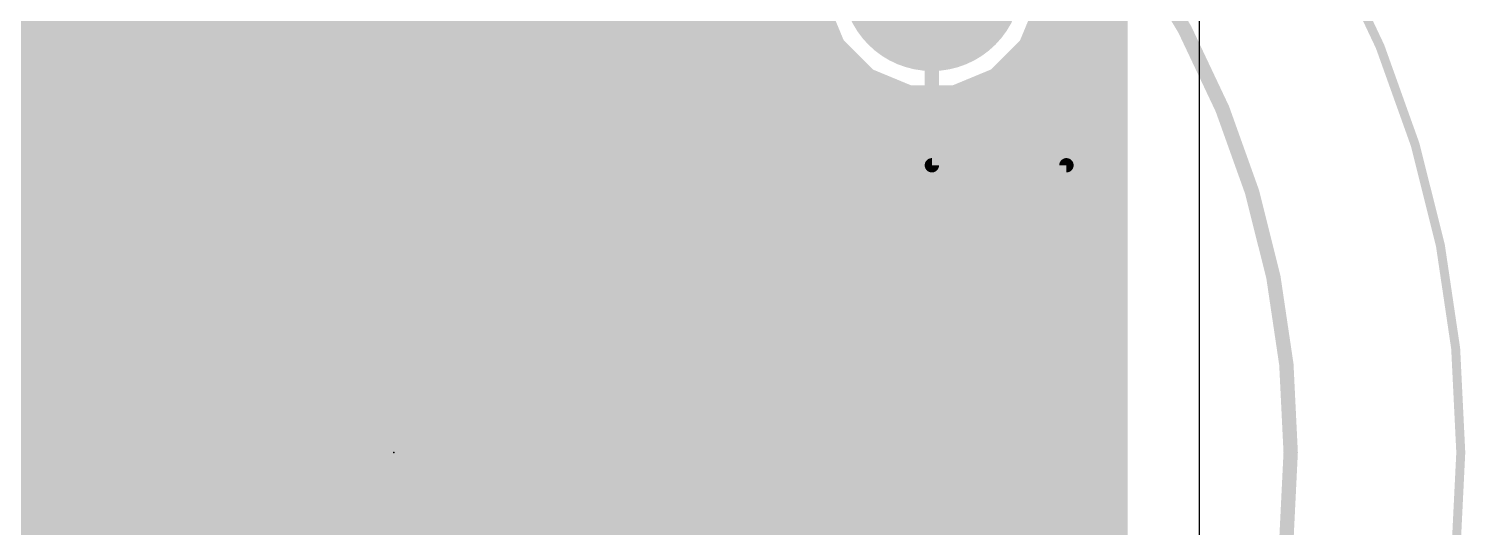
# Model space of a CAD drawing. Extents: x 0 to 39.3, y -1.1 to 59.5.
# Drawn here: x 18.96 to 39.3, y 12.91 to 19.97 of the extents above; entities that cross this region are included whole.
import ezdxf

# ---------------------------------------------------------------- set-up
doc = ezdxf.new("R2010")
doc.units = 0
for name, color, linetype in [('1', 22, 'CONTINUOUS'), ('16', 175, 'CONTINUOUS'), ('17', 82, 'CONTINUOUS'), ('20', 7, 'CONTINUOUS'), ('21', 253, 'CONTINUOUS'), ('23', 7, 'CONTINUOUS'), ('51', 253, 'CONTINUOUS')]:
    doc.layers.add(name, color=color, linetype=linetype)

# ---------------------------------------------------------------- blocks, each defined once
blk = doc.blocks.new('ROUNDP')
at = {"const_width": 0.5}
blk.add_lwpolyline([(0, -0.25, 1), (0, 0.25, 1), (0, -0.25)], format="xyb", dxfattribs=at)

msp = doc.modelspace()

# ---------------------------------------------------------------- linework, layer by layer
at = {"layer": '1'}
for points, const_width in [([(34.3208, 57.5058), (34.3208, 1.2192)], 0.4064), ([(23.3172, 21.0595), (21.1045, 18.8468)], 0.4064), ([(23.876, 20.828), (21.336, 18.288)], 0.3048), ([(21.5675, 17.7292), (24.1075, 20.2692)], 0.4064), ([(30.0736, 20.304), (30.3288, 19.6879)], 0.4064), ([(33.1712, 19.6879), (33.4264, 20.304)], 0.4064), ([(18.0247, 19.9136), (22.1713, 19.9136)], 0.4064), ([(23.7519, 19.9136), (30.2353, 19.9136)], 0.4064), ([(33.2647, 19.9136), (34.3208, 19.9136)], 0.4064), ([(30.3288, 19.6879), (30.8004, 19.2163)], 0.4064), ([(32.6996, 19.2163), (33.1712, 19.6879)], 0.4064), ([(17.7505, 19.5072), (21.7649, 19.5072)], 0.4064), ([(23.3455, 19.5072), (30.5095, 19.5072)], 0.4064), ([(32.9905, 19.5072), (34.3208, 19.5072)], 0.4064), ([(30.8004, 19.2163), (31.4165, 18.9611)], 0.4064), ([(32.0835, 18.9611), (32.6996, 19.2163)], 0.4064), ([(17.1807, 19.1008), (21.3585, 19.1008)], 0.4064), ([(22.9391, 19.1008), (31.0793, 19.1008)], 0.4064), ([(31.4165, 18.9611), (32.0835, 18.9611)], 0.4064), ([(32.4207, 19.1008), (34.3208, 19.1008)], 0.4064), ([(21.1045, 18.8468), (15.5165, 18.8468)], 0.4064), ([(22.5327, 18.6944), (34.3208, 18.6944)], 0.4064), ([(21.336, 18.288), (15.748, 18.288)], 0.3048), ([(22.1263, 18.288), (34.3208, 18.288)], 0.4064), ([(15.9795, 17.7292), (21.5675, 17.7292)], 0.4064), ([(21.7199, 17.8816), (34.3208, 17.8816)], 0.4064), ([(15.7255, 17.4752), (34.3208, 17.4752)], 0.4064), ([(15.3191, 17.0688), (34.3208, 17.0688)], 0.4064), ([(15.2654, 16.6624), (34.3208, 16.6624)], 0.4064), ([(15.2654, 16.256), (34.3208, 16.256)], 0.4064), ([(15.0986, 15.8496), (34.3208, 15.8496)], 0.4064), ([(15.0651, 15.4432), (34.3208, 15.4432)], 0.4064), ([(15.4715, 15.0368), (34.3208, 15.0368)], 0.4064), ([(15.8779, 14.6304), (34.3208, 14.6304)], 0.4064), ([(16.2843, 14.224), (34.3208, 14.224)], 0.4064), ([(16.5608, 13.8176), (34.3208, 13.8176)], 0.4064), ([(16.5608, 13.4112), (34.3208, 13.4112)], 0.4064), ([(16.5608, 13.0048), (34.3208, 13.0048)], 0.4064)]:
    msp.add_lwpolyline(points, dxfattribs=dict(at, const_width=const_width))
for points, const_width in [([(22.1713, 19.812, 1), (22.1713, 20.0152)], 0.2032), ([(23.7519, 20.0152, 1), (23.7519, 19.812)], 0.2032), ([(30.2353, 19.812, 1), (30.2353, 20.0152)], 0.2032), ([(33.2647, 20.0152, 1), (33.2647, 19.812)], 0.2032), ([(34.3208, 19.812, 1), (34.3208, 20.0152)], 0.2032), ([(30.4007, 19.7597, 1), (30.257, 19.6161)], 0.2032), ([(30.2349, 19.649, 1), (30.4227, 19.7268)], 0.2032), ([(33.0773, 19.7268, 1), (33.265, 19.649)], 0.2032), ([(33.243, 19.6161, 1), (33.0993, 19.7597)], 0.2032), ([(21.7649, 19.4056, 1), (21.7649, 19.6088)], 0.2032), ([(23.3455, 19.6088, 1), (23.3455, 19.4056)], 0.2032), ([(30.5095, 19.4056, 1), (30.5095, 19.6088)], 0.2032), ([(32.9905, 19.6088, 1), (32.9905, 19.4056)], 0.2032), ([(34.3208, 19.4056, 1), (34.3208, 19.6088)], 0.2032), ([(30.8393, 19.3102, 1), (30.7615, 19.1224)], 0.2032), ([(30.7286, 19.1445, 1), (30.8722, 19.2882)], 0.2032), ([(32.6278, 19.2882, 1), (32.7714, 19.1445)], 0.2032), ([(32.7385, 19.1224, 1), (32.6607, 19.3102)], 0.2032), ([(21.3585, 18.9992, 1), (21.3585, 19.2024)], 0.2032), ([(22.9391, 19.2024, 1), (22.9391, 18.9992)], 0.2032), ([(31.0793, 18.9992, 1), (31.0793, 19.2024)], 0.2032), ([(31.4165, 19.0627, 1), (31.4165, 18.8595)], 0.2032), ([(31.3777, 18.8672, 1), (31.4554, 19.055)], 0.2032), ([(32.0446, 19.055, 1), (32.1223, 18.8672)], 0.2032), ([(32.0835, 18.8595, 1), (32.0835, 19.0627)], 0.2032), ([(32.4207, 19.2024, 1), (32.4207, 18.9992)], 0.2032), ([(34.3208, 18.9992, 1), (34.3208, 19.2024)], 0.2032), ([(21.0327, 18.9186, 1), (21.1764, 18.775)], 0.2032), ([(21.1045, 18.7452, 1), (21.1045, 18.9484)], 0.2032), ([(22.5327, 18.796, 1), (22.5327, 18.5928)], 0.2032), ([(34.3208, 18.5928, 1), (34.3208, 18.796)], 0.2032), ([(21.2821, 18.3419, 1), (21.3899, 18.2341)], 0.1524), ([(21.336, 18.2118, 1), (21.336, 18.3642)], 0.1524), ([(22.1263, 18.3896, 1), (22.1263, 18.1864)], 0.2032), ([(34.3208, 18.1864, 1), (34.3208, 18.3896)], 0.2032), ([(21.4956, 17.801, 1), (21.6393, 17.6574)], 0.2032), ([(21.5675, 17.6276, 1), (21.5675, 17.8308)], 0.2032), ([(21.7199, 17.9832, 1), (21.7199, 17.78)], 0.2032), ([(34.3208, 17.78, 1), (34.3208, 17.9832)], 0.2032), ([(34.3208, 17.3736, 1), (34.3208, 17.5768)], 0.2032), ([(34.3208, 16.9672, 1), (34.3208, 17.1704)], 0.2032), ([(34.3208, 16.5608, 1), (34.3208, 16.764)], 0.2032), ([(34.3208, 16.1544, 1), (34.3208, 16.3576)], 0.2032), ([(34.3208, 15.748, 1), (34.3208, 15.9512)], 0.2032), ([(34.3208, 15.3416, 1), (34.3208, 15.5448)], 0.2032), ([(34.3208, 14.9352, 1), (34.3208, 15.1384)], 0.2032), ([(34.3208, 14.5288, 1), (34.3208, 14.732)], 0.2032), ([(34.3208, 14.1224, 1), (34.3208, 14.3256)], 0.2032), ([(34.3208, 13.716, 1), (34.3208, 13.9192)], 0.2032), ([(34.3208, 13.3096, 1), (34.3208, 13.5128)], 0.2032), ([(34.3208, 12.9032, 1), (34.3208, 13.1064)], 0.2032)]:
    msp.add_lwpolyline(points, format="xyb", dxfattribs=dict(at, const_width=const_width))
at = {"layer": '16', "const_width": 0.4064}
for points in [[(34.3208, 57.5058), (34.3208, 1.2192)], [(30.0736, 20.304), (30.3288, 19.6879)], [(33.1712, 19.6879), (33.4264, 20.304)], [(18.0247, 19.9136), (30.2353, 19.9136)], [(33.2647, 19.9136), (34.3208, 19.9136)], [(30.3288, 19.6879), (30.8004, 19.2163)], [(32.6996, 19.2163), (33.1712, 19.6879)], [(17.7505, 19.5072), (30.5095, 19.5072)], [(32.9905, 19.5072), (34.3208, 19.5072)], [(30.8004, 19.2163), (31.4165, 18.9611)], [(32.0835, 18.9611), (32.6996, 19.2163)], [(17.1807, 19.1008), (31.0793, 19.1008)], [(31.4165, 18.9611), (32.0835, 18.9611)], [(32.4207, 19.1008), (34.3208, 19.1008)], [(1.2192, 18.6944), (34.3208, 18.6944)], [(1.2192, 18.288), (34.3208, 18.288)], [(1.2192, 17.8816), (34.3208, 17.8816)], [(14.8368, 17.4752), (34.3208, 17.4752)], [(15.1407, 17.0688), (34.3208, 17.0688)], [(15.2654, 16.6624), (34.3208, 16.6624)], [(19.3548, 12.4235), (15.2654, 16.5129)], [(15.5223, 16.256), (34.3208, 16.256)], [(15.9287, 15.8496), (34.3208, 15.8496)], [(16.3351, 15.4432), (34.3208, 15.4432)], [(16.7415, 15.0368), (34.3208, 15.0368)], [(17.1479, 14.6304), (34.3208, 14.6304)], [(17.5543, 14.224), (34.3208, 14.224)], [(17.9607, 13.8176), (34.3208, 13.8176)], [(18.3671, 13.4112), (34.3208, 13.4112)], [(18.7735, 13.0048), (34.3208, 13.0048)]]:
    msp.add_lwpolyline(points, dxfattribs=at)
at = {"layer": '16', "const_width": 0.2032}
for points in [[(30.2353, 19.812, 1), (30.2353, 20.0152)], [(33.2647, 20.0152, 1), (33.2647, 19.812)], [(34.3208, 19.812, 1), (34.3208, 20.0152)], [(30.4007, 19.7597, 1), (30.257, 19.6161)], [(30.2349, 19.649, 1), (30.4227, 19.7268)], [(33.0773, 19.7268, 1), (33.265, 19.649)], [(33.243, 19.6161, 1), (33.0993, 19.7597)], [(30.5095, 19.4056, 1), (30.5095, 19.6088)], [(32.9905, 19.6088, 1), (32.9905, 19.4056)], [(34.3208, 19.4056, 1), (34.3208, 19.6088)], [(30.8393, 19.3102, 1), (30.7615, 19.1224)], [(30.7286, 19.1445, 1), (30.8722, 19.2882)], [(32.6278, 19.2882, 1), (32.7714, 19.1445)], [(32.7385, 19.1224, 1), (32.6607, 19.3102)], [(31.0793, 18.9992, 1), (31.0793, 19.2024)], [(31.4165, 19.0627, 1), (31.4165, 18.8595)], [(31.3777, 18.8672, 1), (31.4554, 19.055)], [(32.0446, 19.055, 1), (32.1223, 18.8672)], [(32.0835, 18.8595, 1), (32.0835, 19.0627)], [(32.4207, 19.2024, 1), (32.4207, 18.9992)], [(34.3208, 18.9992, 1), (34.3208, 19.2024)], [(34.3208, 18.5928, 1), (34.3208, 18.796)], [(34.3208, 18.1864, 1), (34.3208, 18.3896)], [(34.3208, 17.78, 1), (34.3208, 17.9832)], [(34.3208, 17.3736, 1), (34.3208, 17.5768)], [(34.3208, 16.9672, 1), (34.3208, 17.1704)], [(34.3208, 16.5608, 1), (34.3208, 16.764)], [(34.3208, 16.1544, 1), (34.3208, 16.3576)], [(34.3208, 15.748, 1), (34.3208, 15.9512)], [(34.3208, 15.3416, 1), (34.3208, 15.5448)], [(34.3208, 14.9352, 1), (34.3208, 15.1384)], [(34.3208, 14.5288, 1), (34.3208, 14.732)], [(34.3208, 14.1224, 1), (34.3208, 14.3256)], [(34.3208, 13.716, 1), (34.3208, 13.9192)], [(34.3208, 13.3096, 1), (34.3208, 13.5128)], [(34.3208, 12.9032, 1), (34.3208, 13.1064)]]:
    msp.add_lwpolyline(points, format="xyb", dxfattribs=at)
at = {"layer": '20'}
msp.add_line((35.54, 0), (35.54, 58.725), dxfattribs=at)
at = {"layer": '21', "const_width": 0.2032}
for points in [[(31.75, 18.034), (31.75, 20.955)], [(31.75, 18.034), (33.655, 18.034)], [(33.655, 18.034), (33.655, 9.906)]]:
    msp.add_lwpolyline(points, dxfattribs=at)
at = {"layer": '21'}
for points, const_width in [([(31.75, 18.0848, 1), (31.75, 17.9832)], 0.1016), ([(33.7058, 18.034, 1), (33.6042, 18.034)], 0.1016), ([(33.655, 17.9832, 1), (33.655, 18.0848)], 0.1016), ([(31.6992, 18.034, 1), (31.8008, 18.034)], 0.1016), ([(24.13, 13.335, 1), (24.13, 14.605, 1), (24.13, 13.335)], 0.2032)]:
    msp.add_lwpolyline(points, format="xyb", dxfattribs=dict(at, const_width=const_width))
at = {"layer": '23'}
msp.add_point((24.13, 13.97), dxfattribs=at)
at = {"layer": '51'}
for points, const_width in [([(24.23, -1.0383, 1), (24.23, 28.9783, 1), (24.23, -1.0383)], 0.127), ([(24.13, 1.27, 1), (24.13, 26.67, 1), (24.13, 1.27)], 0.2032)]:
    msp.add_lwpolyline(points, format="xyb", dxfattribs=dict(at, const_width=const_width))

# ---------------------------------------------------------------- block references
at = {"layer": '17', "xscale": 2.54, "yscale": 2.54}
msp.add_blockref('ROUNDP', (31.75, 20.6375), dxfattribs=at)
msp.add_blockref('ROUNDP', (31.75, 20.6375), dxfattribs=at)

doc.saveas('drawing.dxf')
